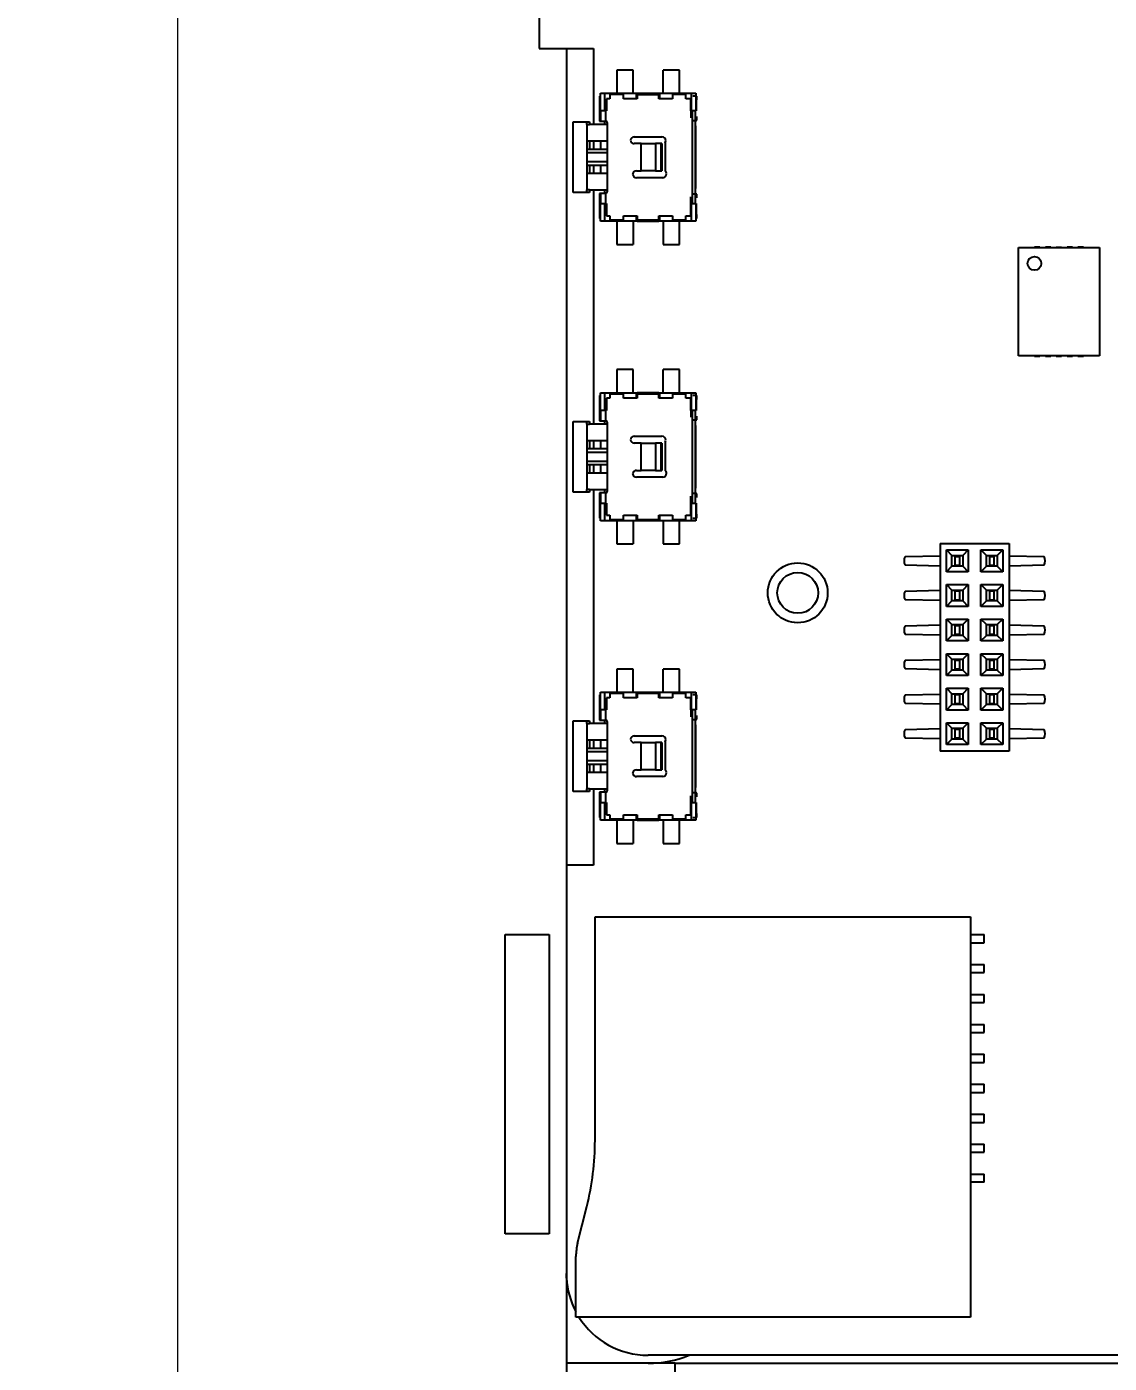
# Model space of a CAD drawing. Header units: millimetres. Extents: x -17 to 297, y -6 to 233.
# Drawn here: x -16.93 to 22.85, y 40.38 to 89.47 of the extents above; entities that cross this region are included whole.
import ezdxf

# ---------------------------------------------------------------- set-up
doc = ezdxf.new("R2010")
doc.units = ezdxf.units.MM
doc.header["$MEASUREMENT"] = 0
doc.layers.add('图层0000', color=7, linetype='Continuous', lineweight=25)
doc.dimstyles.new('线性样式 (GB)', dxfattribs={"dimtxt": 3.5, "dimasz": 3.5, "dimexe": 3.5, "dimexo": 0.5, "dimgap": 1.5, "dimtad": 1, "dimdsep": 46, "dimcen": -2.127267, "dimclrd": 7, "dimclre": 7, "dimclrt": 256, "dimadec": 0, "dimazin": 0, "dimtfac": 0.7, "dimtmove": 0, "dimatfit": 1, "dimfxl": 1, "dimfrac": 2, "dimtolj": 1, "dimtzin": 0, "dimlwd": 18, "dimlwe": 18, "dimarcsym": 0})

# ---------------------------------------------------------------- blocks, each defined once
blk = doc.blocks.new('*D4')
at = {"layer": 'Defpoints', "color": 0}
for p in [(13.104, 215.825), (-11.387, -5.825), (11.534, -5.825)]:
    blk.add_point(p, dxfattribs=at)
at = {"layer": '图层0000', "color": 7, "linetype": 'Continuous', "lineweight": 18}
for p, q in [((12.604, 215.825), (-14.887, 215.825)), ((-11.387, 212.325), (-11.387, -2.325)), ((11.034, -5.825), (-14.887, -5.825))]:
    blk.add_line(p, q, dxfattribs=at)
at = {"layer": '图层0000', "color": 7}
for points in [[(-10.804, 212.325), (-11.97, 212.325), (-11.387, 215.825)], [(-11.97, -2.325), (-10.804, -2.325), (-11.387, -5.825)]]:
    blk.add_solid(points, dxfattribs=at)
at = {"layer": '图层0000', "lineweight": -3, "insert": (-14.637, 105), "char_height": 3.5, "attachment_point": 5, "rotation": 90}
blk.add_mtext('\\A1;\\T1.05000001192093;\\W1;\\FSimSun;221.65', dxfattribs=at)

msp = doc.modelspace()

# ---------------------------------------------------------------- linework, layer by layer
at = {"layer": '图层0000', "color": 7, "linetype": 'Continuous', "lineweight": 25}
for p, q in [((1.902, 90.925), (1.902, 88.675)), ((1.902, 88.675), (3.902, 88.675)), ((2.902, 88.675), (2.902, 58.675)), ((3.902, 88.675), (3.902, 85.875)), ((5.352, 87.875), (4.752, 87.875)), ((4.752, 87.875), (4.752, 87.025)), ((5.352, 87.025), (5.352, 87.875)), ((6.452, 87.025), (6.452, 87.875)), ((7.052, 87.875), (6.452, 87.875)), ((7.052, 87.025), (7.052, 87.875)), ((4.129, 86.925), (4.119, 86.925)), ((4.152, 86.925), (4.119, 86.925)), ((4.129, 86.375), (4.129, 86.925)), ((4.129, 86.925), (4.129, 86.925)), ((4.151, 86.375), (4.151, 87.025)), ((4.152, 87.025), (4.302, 87.025)), ((4.152, 86.375), (4.152, 87.025)), ((4.302, 87.025), (5.477, 87.025)), ((4.302, 87.025), (4.302, 86.375)), ((5.002, 86.975), (4.493, 86.975)), ((4.493, 86.975), (4.493, 86.825)), ((5.002, 86.825), (5.002, 86.975)), ((5.477, 87.025), (6.327, 87.025)), ((5.477, 86.825), (5.477, 87.025)), ((5.502, 86.974), (5.502, 87.018)), ((6.302, 87.018), (5.502, 87.018)), ((6.302, 86.974), (5.502, 86.974)), ((5.502, 86.974), (5.502, 86.825)), ((6.302, 87.018), (6.302, 86.974)), ((6.302, 86.825), (6.302, 86.974)), ((6.327, 87.025), (7.502, 87.025)), ((6.327, 87.025), (6.327, 86.825)), ((7.293, 86.975), (6.802, 86.975)), ((6.802, 86.975), (6.802, 86.825)), ((7.293, 86.825), (7.293, 86.975)), ((7.502, 87.025), (7.652, 87.025)), ((7.502, 86.375), (7.502, 87.025)), ((7.686, 86.925), (7.543, 86.925)), ((7.652, 87.025), (7.654, 87.025)), ((7.652, 87.025), (7.652, 86.375)), ((7.652, 86.925), (7.674, 86.925)), ((7.654, 87.025), (7.654, 86.925)), ((7.686, 86.925), (7.674, 86.925)), ((7.674, 86.925), (7.674, 86.375)), ((4.112, 86.782), (4.112, 86.143)), ((4.493, 86.825), (4.38, 86.825)), ((4.38, 86.825), (4.38, 86.375)), ((5.502, 86.825), (5.002, 86.825)), ((6.802, 86.825), (6.302, 86.825)), ((7.476, 86.825), (7.293, 86.825)), ((7.476, 86.375), (7.476, 86.825)), ((3.152, 85.975), (3.652, 85.975)), ((3.152, 83.375), (3.152, 85.975)), ((3.652, 85.975), (3.752, 85.975)), ((3.652, 85.875), (3.652, 85.975)), ((3.752, 85.975), (3.752, 85.875)), ((4.129, 86), (4.119, 86)), ((4.119, 86), (4.151, 86)), ((4.129, 86.375), (4.151, 86.375)), ((4.151, 86), (4.129, 86)), ((4.152, 86.375), (4.151, 86.375)), ((4.151, 86.375), (4.151, 86)), ((4.151, 86), (4.333, 86)), ((4.187, 86.375), (4.152, 86.375)), ((4.333, 86.375), (4.187, 86.375)), ((4.302, 86), (4.302, 85.875)), ((4.38, 86.375), (4.333, 86.375)), ((4.333, 86.375), (4.333, 86)), ((4.333, 86), (4.352, 86)), ((4.402, 85.95), (4.402, 83.4)), ((7.52, 86.375), (7.476, 86.375)), ((7.478, 86.375), (7.478, 86.125)), ((7.65, 86.375), (7.52, 86.375)), ((7.52, 86.375), (7.52, 82.975)), ((7.543, 86.025), (7.686, 86.025)), ((7.674, 86.375), (7.65, 86.375)), ((7.65, 82.975), (7.65, 86.375)), ((7.663, 86.025), (7.686, 86.025)), ((3.652, 85.875), (3.652, 83.475)), ((3.652, 85.875), (3.752, 85.875)), ((4.402, 85.875), (3.752, 85.875)), ((5.395, 85.425), (6.41, 85.425)), ((7.652, 83.525), (7.652, 85.825)), ((3.652, 85.275), (4.402, 85.275)), ((3.652, 84.975), (4.402, 84.975)), ((3.752, 85.275), (3.752, 84.975)), ((3.902, 85.275), (3.902, 84.975)), ((4.152, 85.275), (4.152, 84.975)), ((5.652, 85.175), (5.395, 85.175)), ((5.652, 84.175), (5.652, 85.175)), ((5.652, 85.175), (6.18, 85.175)), ((6.376, 85.175), (6.18, 85.175)), ((6.18, 85.175), (6.18, 84.175)), ((6.404, 85.175), (6.376, 85.175)), ((6.376, 85.175), (6.376, 84.175)), ((6.404, 85.175), (6.404, 84.175)), ((6.527, 85.209), (6.527, 84.164)), ((4.402, 84.832), (3.652, 84.832)), ((3.652, 84.518), (4.402, 84.518)), ((4.402, 84.375), (3.652, 84.375)), ((4.402, 84.075), (3.652, 84.075)), ((3.752, 84.375), (3.752, 84.075)), ((3.902, 84.375), (3.902, 84.075)), ((4.152, 84.375), (4.152, 84.075)), ((5.475, 84.175), (5.652, 84.175)), ((6.18, 84.175), (5.652, 84.175)), ((6.18, 84.175), (6.376, 84.175)), ((6.376, 84.175), (6.404, 84.175)), ((3.652, 83.375), (3.652, 83.475)), ((3.752, 83.475), (3.652, 83.475)), ((3.752, 83.475), (4.402, 83.475)), ((3.752, 83.475), (3.752, 83.375)), ((3.902, 83.475), (3.902, 74.875)), ((4.302, 83.475), (4.302, 83.35)), ((6.44, 83.925), (5.475, 83.925)), ((3.652, 83.375), (3.152, 83.375)), ((3.752, 83.375), (3.652, 83.375)), ((4.112, 83.207), (4.112, 82.568)), ((4.151, 83.35), (4.119, 83.35)), ((4.119, 83.35), (4.129, 83.35)), ((4.129, 83.35), (4.151, 83.35)), ((4.151, 82.975), (4.129, 82.975)), ((4.129, 82.425), (4.129, 82.975)), ((4.333, 83.35), (4.151, 83.35)), ((4.151, 83.35), (4.151, 82.975)), ((4.151, 82.975), (4.152, 82.975)), ((4.152, 82.975), (4.187, 82.975)), ((4.152, 82.325), (4.152, 82.975)), ((4.187, 82.975), (4.333, 82.975)), ((4.302, 82.975), (4.302, 82.325)), ((4.352, 83.35), (4.333, 83.35)), ((4.333, 83.35), (4.333, 82.975)), ((4.333, 82.975), (4.38, 82.975)), ((4.38, 82.975), (4.38, 82.525)), ((7.476, 82.975), (7.476, 83.225)), ((7.476, 82.525), (7.476, 82.975)), ((7.476, 82.975), (7.52, 82.975)), ((7.502, 82.325), (7.502, 82.975)), ((7.52, 82.975), (7.65, 82.975)), ((7.686, 83.325), (7.543, 83.325)), ((7.65, 82.975), (7.674, 82.975)), ((7.652, 82.975), (7.652, 82.325)), ((7.686, 83.325), (7.663, 83.325)), ((7.674, 82.975), (7.674, 82.425)), ((4.38, 82.525), (4.493, 82.525)), ((4.493, 82.525), (4.493, 82.375)), ((5.002, 82.375), (5.002, 82.525)), ((5.002, 82.525), (5.502, 82.525)), ((5.477, 82.325), (5.477, 82.525)), ((5.502, 82.525), (5.502, 82.376)), ((6.302, 82.376), (6.302, 82.525)), ((6.302, 82.525), (6.802, 82.525)), ((6.327, 82.525), (6.327, 82.325)), ((6.802, 82.525), (6.802, 82.375)), ((7.293, 82.375), (7.293, 82.525)), ((7.293, 82.525), (7.476, 82.525)), ((4.129, 82.425), (4.119, 82.425)), ((4.119, 82.425), (4.152, 82.425)), ((4.129, 82.425), (4.129, 82.425)), ((4.302, 82.325), (4.152, 82.325)), ((5.477, 82.325), (4.302, 82.325)), ((4.493, 82.375), (5.002, 82.375)), ((4.752, 82.325), (4.752, 81.475)), ((5.352, 82.325), (5.352, 81.475)), ((6.327, 82.325), (5.477, 82.325)), ((5.502, 82.376), (6.302, 82.376)), ((5.502, 82.332), (5.502, 82.376)), ((5.502, 82.332), (6.302, 82.332)), ((6.302, 82.376), (6.302, 82.332)), ((7.502, 82.325), (6.327, 82.325)), ((6.452, 82.325), (6.452, 81.475)), ((6.802, 82.375), (7.293, 82.375)), ((7.052, 81.475), (7.052, 82.325)), ((7.652, 82.325), (7.502, 82.325)), ((7.652, 82.425), (7.686, 82.425)), ((7.674, 82.425), (7.652, 82.425)), ((7.674, 82.425), (7.686, 82.425)), ((4.752, 81.475), (5.352, 81.475)), ((6.452, 81.475), (7.052, 81.475)), ((19.512, 81.365), (22.492, 81.365)), ((19.512, 77.385), (19.512, 81.365)), ((20.102, 81.365), (20.102, 81.375)), ((20.302, 81.375), (20.102, 81.375)), ((20.302, 81.375), (20.302, 81.365)), ((20.502, 81.365), (20.502, 81.375)), ((20.702, 81.375), (20.502, 81.375)), ((20.702, 81.375), (20.702, 81.365)), ((20.902, 81.365), (20.902, 81.375)), ((20.902, 81.375), (21.102, 81.375)), ((21.102, 81.375), (21.102, 81.365)), ((21.302, 81.365), (21.302, 81.375)), ((21.502, 81.375), (21.302, 81.375)), ((21.502, 81.375), (21.502, 81.365)), ((21.702, 81.365), (21.702, 81.375)), ((21.902, 81.375), (21.702, 81.375)), ((21.902, 81.375), (21.902, 81.365)), ((22.492, 81.365), (22.492, 77.385)), ((19.502, 80.675), (19.512, 80.675)), ((19.502, 80.675), (19.502, 80.475)), ((22.492, 80.675), (22.502, 80.675)), ((22.502, 80.475), (22.502, 80.675)), ((19.512, 80.475), (19.502, 80.475)), ((19.502, 80.275), (19.512, 80.275)), ((19.502, 80.275), (19.502, 80.075)), ((19.512, 80.075), (19.502, 80.075)), ((22.502, 80.475), (22.492, 80.475)), ((22.492, 80.275), (22.502, 80.275)), ((22.502, 80.075), (22.492, 80.075)), ((22.502, 80.075), (22.502, 80.275)), ((19.502, 79.875), (19.512, 79.875)), ((19.502, 79.875), (19.502, 79.675)), ((19.512, 79.675), (19.502, 79.675)), ((22.492, 79.875), (22.502, 79.875)), ((22.502, 79.675), (22.492, 79.675)), ((22.502, 79.675), (22.502, 79.875)), ((19.502, 79.475), (19.512, 79.475)), ((19.502, 79.475), (19.502, 79.275)), ((19.512, 79.275), (19.502, 79.275)), ((19.502, 79.075), (19.512, 79.075)), ((19.502, 79.075), (19.502, 78.875)), ((22.492, 79.475), (22.502, 79.475)), ((22.502, 79.275), (22.492, 79.275)), ((22.492, 79.075), (22.502, 79.075)), ((22.502, 79.275), (22.502, 79.475)), ((22.502, 78.875), (22.502, 79.075)), ((19.512, 78.875), (19.502, 78.875)), ((19.502, 78.675), (19.512, 78.675)), ((19.502, 78.675), (19.502, 78.475)), ((22.502, 78.875), (22.492, 78.875)), ((22.492, 78.675), (22.502, 78.675)), ((22.502, 78.475), (22.502, 78.675)), ((19.512, 78.475), (19.502, 78.475)), ((19.502, 78.275), (19.512, 78.275)), ((19.502, 78.275), (19.502, 78.075)), ((19.512, 78.075), (19.502, 78.075)), ((22.502, 78.475), (22.492, 78.475)), ((22.492, 78.275), (22.502, 78.275)), ((22.502, 78.075), (22.492, 78.075)), ((22.502, 78.075), (22.502, 78.275)), ((22.492, 77.385), (19.512, 77.385)), ((20.102, 77.375), (20.102, 77.385)), ((20.102, 77.375), (20.302, 77.375)), ((20.302, 77.385), (20.302, 77.375)), ((20.502, 77.375), (20.502, 77.385)), ((20.502, 77.375), (20.702, 77.375)), ((20.702, 77.385), (20.702, 77.375)), ((20.902, 77.375), (20.902, 77.385)), ((20.902, 77.375), (21.102, 77.375)), ((21.102, 77.385), (21.102, 77.375)), ((21.302, 77.375), (21.302, 77.385)), ((21.302, 77.375), (21.502, 77.375)), ((21.502, 77.385), (21.502, 77.375)), ((21.702, 77.375), (21.702, 77.385)), ((21.702, 77.375), (21.902, 77.375)), ((21.902, 77.385), (21.902, 77.375)), ((5.352, 76.875), (4.752, 76.875)), ((4.752, 76.875), (4.752, 76.025)), ((5.352, 76.025), (5.352, 76.875)), ((6.452, 76.025), (6.452, 76.875)), ((7.052, 76.875), (6.452, 76.875)), ((7.052, 76.025), (7.052, 76.875)), ((4.112, 75.782), (4.112, 75.143)), ((4.129, 75.925), (4.119, 75.925)), ((4.152, 75.925), (4.119, 75.925)), ((4.129, 75.375), (4.129, 75.925)), ((4.129, 75.925), (4.129, 75.925)), ((4.151, 75.375), (4.151, 76.025)), ((4.152, 76.025), (4.302, 76.025)), ((4.152, 75.375), (4.152, 76.025)), ((4.302, 76.025), (5.477, 76.025)), ((4.302, 76.025), (4.302, 75.375)), ((4.493, 75.825), (4.38, 75.825)), ((4.38, 75.825), (4.38, 75.375)), ((5.002, 75.975), (4.493, 75.975)), ((4.493, 75.975), (4.493, 75.825)), ((5.002, 75.825), (5.002, 75.975)), ((5.502, 75.825), (5.002, 75.825)), ((5.477, 76.025), (6.327, 76.025)), ((5.477, 75.825), (5.477, 76.025)), ((5.502, 75.974), (5.502, 76.018)), ((6.302, 76.018), (5.502, 76.018)), ((6.302, 75.974), (5.502, 75.974)), ((5.502, 75.974), (5.502, 75.825)), ((6.302, 76.018), (6.302, 75.974)), ((6.302, 75.825), (6.302, 75.974)), ((6.802, 75.825), (6.302, 75.825)), ((6.327, 76.025), (7.502, 76.025)), ((6.327, 76.025), (6.327, 75.825)), ((7.293, 75.975), (6.802, 75.975)), ((6.802, 75.975), (6.802, 75.825)), ((7.293, 75.825), (7.293, 75.975)), ((7.476, 75.825), (7.293, 75.825)), ((7.476, 75.375), (7.476, 75.825)), ((7.502, 76.025), (7.652, 76.025)), ((7.502, 75.375), (7.502, 76.025)), ((7.686, 75.925), (7.543, 75.925)), ((7.652, 76.025), (7.654, 76.025)), ((7.652, 76.025), (7.652, 75.375)), ((7.652, 75.925), (7.674, 75.925)), ((7.654, 76.025), (7.654, 75.925)), ((7.686, 75.925), (7.674, 75.925)), ((7.674, 75.925), (7.674, 75.375)), ((4.129, 75.375), (4.151, 75.375)), ((4.152, 75.375), (4.151, 75.375)), ((4.151, 75.375), (4.151, 75)), ((4.187, 75.375), (4.152, 75.375)), ((4.333, 75.375), (4.187, 75.375)), ((4.38, 75.375), (4.333, 75.375)), ((4.333, 75.375), (4.333, 75)), ((7.52, 75.375), (7.476, 75.375)), ((7.478, 75.375), (7.478, 75.125)), ((7.65, 75.375), (7.52, 75.375)), ((7.52, 75.375), (7.52, 71.975)), ((7.674, 75.375), (7.65, 75.375)), ((7.65, 71.975), (7.65, 75.375)), ((3.152, 74.975), (3.652, 74.975)), ((3.152, 72.375), (3.152, 74.975)), ((3.652, 74.975), (3.752, 74.975)), ((3.652, 74.875), (3.652, 74.975)), ((3.652, 74.875), (3.652, 72.475)), ((3.652, 74.875), (3.752, 74.875)), ((3.752, 74.975), (3.752, 74.875)), ((4.402, 74.875), (3.752, 74.875)), ((4.129, 75), (4.119, 75)), ((4.119, 75), (4.151, 75)), ((4.151, 75), (4.129, 75)), ((4.151, 75), (4.333, 75)), ((4.302, 75), (4.302, 74.875)), ((4.333, 75), (4.352, 75)), ((4.402, 74.95), (4.402, 72.4)), ((7.543, 75.025), (7.686, 75.025)), ((7.652, 72.525), (7.652, 74.825)), ((7.663, 75.025), (7.686, 75.025)), ((3.652, 74.275), (4.402, 74.275)), ((3.752, 74.275), (3.752, 73.975)), ((3.902, 74.275), (3.902, 73.975)), ((4.152, 74.275), (4.152, 73.975)), ((5.395, 74.425), (6.41, 74.425)), ((5.652, 74.175), (5.395, 74.175)), ((5.652, 73.175), (5.652, 74.175)), ((5.652, 74.175), (6.18, 74.175)), ((6.376, 74.175), (6.18, 74.175)), ((6.18, 74.175), (6.18, 73.175)), ((6.404, 74.175), (6.376, 74.175)), ((6.376, 74.175), (6.376, 73.175)), ((6.404, 74.175), (6.404, 73.175)), ((6.527, 74.209), (6.527, 73.164)), ((3.652, 73.975), (4.402, 73.975)), ((4.402, 73.832), (3.652, 73.832)), ((3.652, 73.518), (4.402, 73.518)), ((4.402, 73.375), (3.652, 73.375)), ((3.752, 73.375), (3.752, 73.075)), ((3.902, 73.375), (3.902, 73.075)), ((4.152, 73.375), (4.152, 73.075)), ((5.475, 73.175), (5.652, 73.175)), ((6.18, 73.175), (5.652, 73.175)), ((6.18, 73.175), (6.376, 73.175)), ((6.376, 73.175), (6.404, 73.175)), ((4.402, 73.075), (3.652, 73.075)), ((6.44, 72.925), (5.475, 72.925)), ((3.652, 72.375), (3.152, 72.375)), ((3.652, 72.375), (3.652, 72.475)), ((3.752, 72.475), (3.652, 72.475)), ((3.752, 72.375), (3.652, 72.375)), ((3.752, 72.475), (4.402, 72.475)), ((3.752, 72.475), (3.752, 72.375)), ((3.902, 72.475), (3.902, 63.875)), ((4.112, 72.207), (4.112, 71.568)), ((4.151, 72.35), (4.119, 72.35)), ((4.119, 72.35), (4.129, 72.35)), ((4.129, 72.35), (4.151, 72.35)), ((4.333, 72.35), (4.151, 72.35)), ((4.151, 72.35), (4.151, 71.975)), ((4.302, 72.475), (4.302, 72.35)), ((4.352, 72.35), (4.333, 72.35)), ((4.333, 72.35), (4.333, 71.975)), ((7.476, 71.975), (7.476, 72.225)), ((7.686, 72.325), (7.543, 72.325)), ((7.686, 72.325), (7.663, 72.325)), ((4.151, 71.975), (4.129, 71.975)), ((4.129, 71.425), (4.129, 71.975)), ((4.151, 71.975), (4.152, 71.975)), ((4.152, 71.975), (4.187, 71.975)), ((4.152, 71.325), (4.152, 71.975)), ((4.187, 71.975), (4.333, 71.975)), ((4.302, 71.975), (4.302, 71.325)), ((4.333, 71.975), (4.38, 71.975)), ((4.38, 71.975), (4.38, 71.525)), ((7.476, 71.525), (7.476, 71.975)), ((7.476, 71.975), (7.52, 71.975)), ((7.502, 71.325), (7.502, 71.975)), ((7.52, 71.975), (7.65, 71.975)), ((7.65, 71.975), (7.674, 71.975)), ((7.652, 71.975), (7.652, 71.325)), ((7.674, 71.975), (7.674, 71.425)), ((4.129, 71.425), (4.119, 71.425)), ((4.119, 71.425), (4.152, 71.425)), ((4.129, 71.425), (4.129, 71.425)), ((4.302, 71.325), (4.152, 71.325)), ((5.477, 71.325), (4.302, 71.325)), ((4.38, 71.525), (4.493, 71.525)), ((4.493, 71.525), (4.493, 71.375)), ((4.493, 71.375), (5.002, 71.375)), ((4.752, 71.325), (4.752, 70.475)), ((5.002, 71.375), (5.002, 71.525)), ((5.002, 71.525), (5.502, 71.525)), ((5.352, 71.325), (5.352, 70.475)), ((5.477, 71.325), (5.477, 71.525)), ((6.327, 71.325), (5.477, 71.325)), ((5.502, 71.525), (5.502, 71.376)), ((5.502, 71.376), (6.302, 71.376)), ((5.502, 71.332), (5.502, 71.376)), ((5.502, 71.332), (6.302, 71.332)), ((6.302, 71.376), (6.302, 71.525)), ((6.302, 71.525), (6.802, 71.525)), ((6.302, 71.376), (6.302, 71.332)), ((6.327, 71.525), (6.327, 71.325)), ((7.502, 71.325), (6.327, 71.325)), ((6.452, 71.325), (6.452, 70.475)), ((6.802, 71.525), (6.802, 71.375)), ((6.802, 71.375), (7.293, 71.375)), ((7.052, 70.475), (7.052, 71.325)), ((7.293, 71.375), (7.293, 71.525)), ((7.293, 71.525), (7.476, 71.525)), ((7.652, 71.325), (7.502, 71.325)), ((7.543, 71.425), (7.686, 71.425)), ((7.674, 71.425), (7.652, 71.425)), ((7.674, 71.425), (7.686, 71.425)), ((4.752, 70.475), (5.352, 70.475)), ((6.452, 70.475), (7.052, 70.475)), ((16.632, 70.485), (19.172, 70.485)), ((16.632, 70.485), (16.632, 62.865)), ((16.867, 69.45), (16.867, 70.25)), ((16.867, 70.25), (17.667, 70.25)), ((16.867, 70.25), (17.067, 70.05)), ((17.667, 70.25), (17.467, 70.05)), ((17.667, 70.25), (17.667, 69.45)), ((18.137, 69.45), (18.137, 70.25)), ((18.137, 70.25), (18.937, 70.25)), ((18.337, 70.05), (18.137, 70.25)), ((18.937, 70.25), (18.737, 70.05)), ((18.937, 70.25), (18.937, 69.45)), ((19.172, 70.485), (19.172, 62.865)), ((15.35, 70.01), (16.632, 70.039)), ((17.067, 70.05), (17.467, 70.05)), ((17.067, 69.65), (17.067, 70.05)), ((17.192, 70.017), (17.192, 70.05)), ((17.192, 69.683), (17.192, 70.017)), ((17.192, 70.017), (17.342, 70.017)), ((17.342, 70.017), (17.342, 70.05)), ((17.342, 70.017), (17.342, 69.683)), ((17.467, 70.05), (17.467, 69.65)), ((18.337, 69.65), (18.337, 70.05)), ((18.337, 70.05), (18.737, 70.05)), ((18.462, 70.017), (18.462, 70.05)), ((18.462, 69.683), (18.462, 70.017)), ((18.462, 70.017), (18.612, 70.017)), ((18.612, 70.05), (18.612, 70.017)), ((18.612, 70.017), (18.612, 69.683)), ((18.737, 70.05), (18.737, 69.65)), ((19.172, 70.039), (20.455, 70.01)), ((16.632, 69.661), (15.35, 69.69)), ((16.867, 69.45), (17.067, 69.65)), ((17.667, 69.45), (16.867, 69.45)), ((17.467, 69.65), (17.067, 69.65)), ((17.192, 69.65), (17.192, 69.683)), ((17.342, 69.683), (17.192, 69.683)), ((17.342, 69.683), (17.342, 69.65)), ((17.467, 69.65), (17.667, 69.45)), ((18.137, 69.45), (18.337, 69.65)), ((18.937, 69.45), (18.137, 69.45)), ((18.737, 69.65), (18.337, 69.65)), ((18.612, 69.683), (18.462, 69.683)), ((18.462, 69.683), (18.462, 69.65)), ((18.612, 69.683), (18.612, 69.65)), ((18.937, 69.45), (18.737, 69.65)), ((20.455, 69.69), (19.172, 69.661)), ((15.35, 68.74), (16.632, 68.769)), ((16.867, 68.18), (16.867, 68.98)), ((16.867, 68.98), (17.667, 68.98)), ((16.867, 68.98), (17.067, 68.78)), ((17.067, 68.78), (17.467, 68.78)), ((17.067, 68.38), (17.067, 68.78)), ((17.192, 68.747), (17.192, 68.78)), ((17.192, 68.413), (17.192, 68.747)), ((17.192, 68.747), (17.342, 68.747)), ((17.342, 68.747), (17.342, 68.78)), ((17.342, 68.747), (17.342, 68.413)), ((17.667, 68.98), (17.467, 68.78)), ((17.467, 68.78), (17.467, 68.38)), ((17.667, 68.98), (17.667, 68.18)), ((18.137, 68.18), (18.137, 68.98)), ((18.137, 68.98), (18.937, 68.98)), ((18.337, 68.78), (18.137, 68.98)), ((18.337, 68.38), (18.337, 68.78)), ((18.337, 68.78), (18.737, 68.78)), ((18.462, 68.747), (18.462, 68.78)), ((18.462, 68.413), (18.462, 68.747)), ((18.462, 68.747), (18.612, 68.747)), ((18.612, 68.78), (18.612, 68.747)), ((18.612, 68.747), (18.612, 68.413)), ((18.937, 68.98), (18.737, 68.78)), ((18.737, 68.78), (18.737, 68.38)), ((18.937, 68.98), (18.937, 68.18)), ((19.172, 68.769), (20.455, 68.74)), ((16.632, 68.391), (15.35, 68.42)), ((16.867, 68.18), (17.067, 68.38)), ((17.467, 68.38), (17.067, 68.38)), ((17.192, 68.38), (17.192, 68.413)), ((17.342, 68.413), (17.192, 68.413)), ((17.342, 68.413), (17.342, 68.38)), ((17.467, 68.38), (17.667, 68.18)), ((18.137, 68.18), (18.337, 68.38)), ((18.737, 68.38), (18.337, 68.38)), ((18.612, 68.413), (18.462, 68.413)), ((18.462, 68.413), (18.462, 68.38)), ((18.612, 68.413), (18.612, 68.38)), ((18.937, 68.18), (18.737, 68.38)), ((20.455, 68.42), (19.172, 68.391)), ((17.667, 68.18), (16.867, 68.18)), ((18.937, 68.18), (18.137, 68.18)), ((15.35, 67.47), (16.632, 67.499)), ((16.867, 66.91), (16.867, 67.71)), ((16.867, 67.71), (17.667, 67.71)), ((16.867, 67.71), (17.067, 67.51)), ((17.067, 67.51), (17.467, 67.51)), ((17.067, 67.11), (17.067, 67.51)), ((17.192, 67.477), (17.192, 67.51)), ((17.192, 67.143), (17.192, 67.477)), ((17.192, 67.477), (17.342, 67.477)), ((17.342, 67.477), (17.342, 67.51)), ((17.342, 67.477), (17.342, 67.143)), ((17.667, 67.71), (17.467, 67.51)), ((17.467, 67.51), (17.467, 67.11)), ((17.667, 67.71), (17.667, 66.91)), ((18.137, 66.91), (18.137, 67.71)), ((18.137, 67.71), (18.937, 67.71)), ((18.337, 67.51), (18.137, 67.71)), ((18.337, 67.11), (18.337, 67.51)), ((18.337, 67.51), (18.737, 67.51)), ((18.462, 67.477), (18.462, 67.51)), ((18.462, 67.143), (18.462, 67.477)), ((18.462, 67.477), (18.612, 67.477)), ((18.612, 67.51), (18.612, 67.477)), ((18.612, 67.477), (18.612, 67.143)), ((18.937, 67.71), (18.737, 67.51)), ((18.737, 67.51), (18.737, 67.11)), ((18.937, 67.71), (18.937, 66.91)), ((19.172, 67.499), (20.455, 67.47)), ((16.632, 67.121), (15.35, 67.15)), ((16.867, 66.91), (17.067, 67.11)), ((17.667, 66.91), (16.867, 66.91)), ((17.467, 67.11), (17.067, 67.11)), ((17.192, 67.11), (17.192, 67.143)), ((17.342, 67.143), (17.192, 67.143)), ((17.342, 67.143), (17.342, 67.11)), ((17.467, 67.11), (17.667, 66.91)), ((18.137, 66.91), (18.337, 67.11)), ((18.937, 66.91), (18.137, 66.91)), ((18.737, 67.11), (18.337, 67.11)), ((18.612, 67.143), (18.462, 67.143)), ((18.462, 67.143), (18.462, 67.11)), ((18.612, 67.143), (18.612, 67.11)), ((18.937, 66.91), (18.737, 67.11)), ((20.455, 67.15), (19.172, 67.121)), ((16.867, 65.64), (16.867, 66.44)), ((16.867, 66.44), (17.667, 66.44)), ((16.867, 66.44), (17.067, 66.24)), ((17.667, 66.44), (17.467, 66.24)), ((17.667, 66.44), (17.667, 65.64)), ((18.137, 65.64), (18.137, 66.44)), ((18.137, 66.44), (18.937, 66.44)), ((18.337, 66.24), (18.137, 66.44)), ((18.937, 66.44), (18.737, 66.24)), ((18.937, 66.44), (18.937, 65.64)), ((5.352, 65.875), (4.752, 65.875)), ((4.752, 65.875), (4.752, 65.025)), ((5.352, 65.025), (5.352, 65.875)), ((6.452, 65.025), (6.452, 65.875)), ((7.052, 65.875), (6.452, 65.875)), ((7.052, 65.025), (7.052, 65.875)), ((15.35, 66.2), (16.632, 66.229)), ((16.632, 65.851), (15.35, 65.88)), ((16.867, 65.64), (17.067, 65.84)), ((17.067, 66.24), (17.467, 66.24)), ((17.067, 65.84), (17.067, 66.24)), ((17.467, 65.84), (17.067, 65.84)), ((17.192, 66.207), (17.192, 66.24)), ((17.192, 65.873), (17.192, 66.207)), ((17.192, 66.207), (17.342, 66.207)), ((17.192, 65.84), (17.192, 65.873)), ((17.342, 65.873), (17.192, 65.873)), ((17.342, 66.207), (17.342, 66.24)), ((17.342, 66.207), (17.342, 65.873)), ((17.342, 65.873), (17.342, 65.84)), ((17.467, 66.24), (17.467, 65.84)), ((17.467, 65.84), (17.667, 65.64)), ((18.137, 65.64), (18.337, 65.84)), ((18.337, 65.84), (18.337, 66.24)), ((18.337, 66.24), (18.737, 66.24)), ((18.737, 65.84), (18.337, 65.84)), ((18.462, 66.207), (18.462, 66.24)), ((18.462, 65.873), (18.462, 66.207)), ((18.462, 66.207), (18.612, 66.207)), ((18.612, 65.873), (18.462, 65.873)), ((18.462, 65.873), (18.462, 65.84)), ((18.612, 66.24), (18.612, 66.207)), ((18.612, 66.207), (18.612, 65.873)), ((18.612, 65.873), (18.612, 65.84)), ((18.737, 66.24), (18.737, 65.84)), ((18.937, 65.64), (18.737, 65.84)), ((19.172, 66.229), (20.455, 66.2)), ((20.455, 65.88), (19.172, 65.851)), ((17.667, 65.64), (16.867, 65.64)), ((18.937, 65.64), (18.137, 65.64)), ((4.129, 64.925), (4.119, 64.925)), ((4.152, 64.925), (4.119, 64.925)), ((4.129, 64.375), (4.129, 64.925)), ((4.129, 64.925), (4.129, 64.925)), ((4.151, 64.375), (4.151, 65.025)), ((4.152, 65.025), (4.302, 65.025)), ((4.152, 64.375), (4.152, 65.025)), ((4.302, 65.025), (5.477, 65.025)), ((4.302, 65.025), (4.302, 64.375)), ((4.493, 64.825), (4.38, 64.825)), ((4.38, 64.825), (4.38, 64.375)), ((5.002, 64.975), (4.493, 64.975)), ((4.493, 64.975), (4.493, 64.825)), ((5.002, 64.825), (5.002, 64.975)), ((5.502, 64.825), (5.002, 64.825)), ((5.477, 65.025), (6.327, 65.025)), ((5.477, 64.825), (5.477, 65.025)), ((5.502, 64.974), (5.502, 65.018)), ((6.302, 65.018), (5.502, 65.018)), ((6.302, 64.974), (5.502, 64.974)), ((5.502, 64.974), (5.502, 64.825)), ((6.302, 65.018), (6.302, 64.974)), ((6.302, 64.825), (6.302, 64.974)), ((6.802, 64.825), (6.302, 64.825)), ((6.327, 65.025), (7.502, 65.025)), ((6.327, 65.025), (6.327, 64.825)), ((7.293, 64.975), (6.802, 64.975)), ((6.802, 64.975), (6.802, 64.825)), ((7.293, 64.825), (7.293, 64.975)), ((7.476, 64.825), (7.293, 64.825)), ((7.476, 64.375), (7.476, 64.825)), ((7.502, 65.025), (7.652, 65.025)), ((7.502, 64.375), (7.502, 65.025)), ((7.686, 64.925), (7.543, 64.925)), ((7.652, 65.025), (7.654, 65.025)), ((7.652, 65.025), (7.652, 64.375)), ((7.652, 64.925), (7.674, 64.925)), ((7.654, 65.025), (7.654, 64.925)), ((7.686, 64.925), (7.674, 64.925)), ((7.674, 64.925), (7.674, 64.375)), ((15.35, 64.93), (16.632, 64.959)), ((16.867, 64.37), (16.867, 65.17)), ((16.867, 65.17), (17.667, 65.17)), ((16.867, 65.17), (17.067, 64.97)), ((17.067, 64.97), (17.467, 64.97)), ((17.067, 64.57), (17.067, 64.97)), ((17.192, 64.937), (17.192, 64.97)), ((17.192, 64.603), (17.192, 64.937)), ((17.192, 64.937), (17.342, 64.937)), ((17.342, 64.937), (17.342, 64.97)), ((17.342, 64.937), (17.342, 64.603)), ((17.667, 65.17), (17.467, 64.97)), ((17.467, 64.97), (17.467, 64.57)), ((17.667, 65.17), (17.667, 64.37)), ((18.137, 64.37), (18.137, 65.17)), ((18.137, 65.17), (18.937, 65.17)), ((18.337, 64.97), (18.137, 65.17)), ((18.337, 64.57), (18.337, 64.97)), ((18.337, 64.97), (18.737, 64.97)), ((18.462, 64.937), (18.462, 64.97)), ((18.462, 64.603), (18.462, 64.937)), ((18.462, 64.937), (18.612, 64.937)), ((18.612, 64.97), (18.612, 64.937)), ((18.612, 64.937), (18.612, 64.603)), ((18.937, 65.17), (18.737, 64.97)), ((18.737, 64.97), (18.737, 64.57)), ((18.937, 65.17), (18.937, 64.37)), ((19.172, 64.959), (20.455, 64.93)), ((4.112, 64.782), (4.112, 64.143)), ((4.129, 64.375), (4.151, 64.375)), ((4.152, 64.375), (4.151, 64.375)), ((4.151, 64.375), (4.151, 64)), ((4.187, 64.375), (4.152, 64.375)), ((4.333, 64.375), (4.187, 64.375)), ((4.38, 64.375), (4.333, 64.375)), ((4.333, 64.375), (4.333, 64)), ((7.52, 64.375), (7.476, 64.375)), ((7.478, 64.375), (7.478, 64.125)), ((7.65, 64.375), (7.52, 64.375)), ((7.52, 64.375), (7.52, 60.975)), ((7.674, 64.375), (7.65, 64.375)), ((7.65, 60.975), (7.65, 64.375)), ((16.632, 64.581), (15.35, 64.61)), ((16.867, 64.37), (17.067, 64.57)), ((17.667, 64.37), (16.867, 64.37)), ((17.467, 64.57), (17.067, 64.57)), ((17.192, 64.57), (17.192, 64.603)), ((17.342, 64.603), (17.192, 64.603)), ((17.342, 64.603), (17.342, 64.57)), ((17.467, 64.57), (17.667, 64.37)), ((18.137, 64.37), (18.337, 64.57)), ((18.937, 64.37), (18.137, 64.37)), ((18.737, 64.57), (18.337, 64.57)), ((18.612, 64.603), (18.462, 64.603)), ((18.462, 64.603), (18.462, 64.57)), ((18.612, 64.603), (18.612, 64.57)), ((18.937, 64.37), (18.737, 64.57)), ((20.455, 64.61), (19.172, 64.581)), ((3.152, 63.975), (3.652, 63.975)), ((3.152, 61.375), (3.152, 63.975)), ((3.652, 63.975), (3.752, 63.975)), ((3.652, 63.875), (3.652, 63.975)), ((3.652, 63.875), (3.652, 61.475)), ((3.652, 63.875), (3.752, 63.875)), ((3.752, 63.975), (3.752, 63.875)), ((4.402, 63.875), (3.752, 63.875)), ((4.129, 64), (4.119, 64)), ((4.119, 64), (4.151, 64)), ((4.151, 64), (4.129, 64)), ((4.151, 64), (4.333, 64)), ((4.302, 64), (4.302, 63.875)), ((4.333, 64), (4.352, 64)), ((4.402, 63.95), (4.402, 61.4)), ((7.543, 64.025), (7.686, 64.025)), ((7.652, 61.525), (7.652, 63.825)), ((7.663, 64.025), (7.686, 64.025)), ((16.867, 63.1), (16.867, 63.9)), ((16.867, 63.9), (17.667, 63.9)), ((16.867, 63.9), (17.067, 63.7)), ((17.667, 63.9), (17.467, 63.7)), ((17.667, 63.9), (17.667, 63.1)), ((18.137, 63.1), (18.137, 63.9)), ((18.137, 63.9), (18.937, 63.9)), ((18.337, 63.7), (18.137, 63.9)), ((18.937, 63.9), (18.737, 63.7)), ((18.937, 63.9), (18.937, 63.1)), ((5.395, 63.425), (6.41, 63.425)), ((15.35, 63.66), (16.632, 63.689)), ((16.632, 63.311), (15.35, 63.34)), ((17.067, 63.7), (17.467, 63.7)), ((17.067, 63.3), (17.067, 63.7)), ((17.192, 63.667), (17.192, 63.7)), ((17.192, 63.333), (17.192, 63.667)), ((17.192, 63.667), (17.342, 63.667)), ((17.192, 63.3), (17.192, 63.333)), ((17.342, 63.333), (17.192, 63.333)), ((17.342, 63.667), (17.342, 63.7)), ((17.342, 63.667), (17.342, 63.333)), ((17.342, 63.333), (17.342, 63.3)), ((17.467, 63.7), (17.467, 63.3)), ((18.337, 63.3), (18.337, 63.7)), ((18.337, 63.7), (18.737, 63.7)), ((18.462, 63.667), (18.462, 63.7)), ((18.462, 63.333), (18.462, 63.667)), ((18.462, 63.667), (18.612, 63.667)), ((18.612, 63.333), (18.462, 63.333)), ((18.462, 63.333), (18.462, 63.3)), ((18.612, 63.7), (18.612, 63.667)), ((18.612, 63.667), (18.612, 63.333)), ((18.612, 63.333), (18.612, 63.3)), ((18.737, 63.7), (18.737, 63.3)), ((19.172, 63.689), (20.455, 63.66)), ((20.455, 63.34), (19.172, 63.311)), ((3.652, 63.275), (4.402, 63.275)), ((3.652, 62.975), (4.402, 62.975)), ((3.752, 63.275), (3.752, 62.975)), ((3.902, 63.275), (3.902, 62.975)), ((4.152, 63.275), (4.152, 62.975)), ((5.652, 63.175), (5.395, 63.175)), ((5.652, 62.175), (5.652, 63.175)), ((5.652, 63.175), (6.18, 63.175)), ((6.376, 63.175), (6.18, 63.175)), ((6.18, 63.175), (6.18, 62.175)), ((6.404, 63.175), (6.376, 63.175)), ((6.376, 63.175), (6.376, 62.175)), ((6.404, 63.175), (6.404, 62.175)), ((6.527, 63.209), (6.527, 62.164)), ((19.172, 62.865), (16.632, 62.865)), ((16.867, 63.1), (17.067, 63.3)), ((17.667, 63.1), (16.867, 63.1)), ((17.467, 63.3), (17.067, 63.3)), ((17.467, 63.3), (17.667, 63.1)), ((18.137, 63.1), (18.337, 63.3)), ((18.937, 63.1), (18.137, 63.1)), ((18.737, 63.3), (18.337, 63.3)), ((18.937, 63.1), (18.737, 63.3)), ((4.402, 62.832), (3.652, 62.832)), ((3.652, 62.518), (4.402, 62.518)), ((4.402, 62.375), (3.652, 62.375)), ((3.752, 62.375), (3.752, 62.075)), ((3.902, 62.375), (3.902, 62.075)), ((4.152, 62.375), (4.152, 62.075)), ((4.402, 62.075), (3.652, 62.075)), ((5.475, 62.175), (5.652, 62.175)), ((6.44, 61.925), (5.475, 61.925)), ((6.18, 62.175), (5.652, 62.175)), ((6.18, 62.175), (6.376, 62.175)), ((6.376, 62.175), (6.404, 62.175)), ((3.652, 61.375), (3.152, 61.375)), ((3.652, 61.375), (3.652, 61.475)), ((3.752, 61.475), (3.652, 61.475)), ((3.752, 61.375), (3.652, 61.375)), ((3.752, 61.475), (4.402, 61.475)), ((3.752, 61.475), (3.752, 61.375)), ((3.902, 61.475), (3.902, 58.675)), ((4.302, 61.475), (4.302, 61.35)), ((4.112, 61.207), (4.112, 60.568)), ((4.151, 61.35), (4.119, 61.35)), ((4.119, 61.35), (4.129, 61.35)), ((4.129, 61.35), (4.151, 61.35)), ((4.151, 60.975), (4.129, 60.975)), ((4.129, 60.425), (4.129, 60.975)), ((4.333, 61.35), (4.151, 61.35)), ((4.151, 61.35), (4.151, 60.975)), ((4.151, 60.975), (4.152, 60.975)), ((4.152, 60.975), (4.187, 60.975)), ((4.152, 60.325), (4.152, 60.975)), ((4.187, 60.975), (4.333, 60.975)), ((4.302, 60.975), (4.302, 60.325)), ((4.352, 61.35), (4.333, 61.35)), ((4.333, 61.35), (4.333, 60.975)), ((4.333, 60.975), (4.38, 60.975)), ((4.38, 60.975), (4.38, 60.525)), ((7.476, 60.975), (7.476, 61.225)), ((7.476, 60.525), (7.476, 60.975)), ((7.476, 60.975), (7.52, 60.975)), ((7.502, 60.325), (7.502, 60.975)), ((7.52, 60.975), (7.65, 60.975)), ((7.686, 61.325), (7.543, 61.325)), ((7.65, 60.975), (7.674, 60.975)), ((7.652, 60.975), (7.652, 60.325)), ((7.686, 61.325), (7.663, 61.325)), ((7.674, 60.975), (7.674, 60.425)), ((4.129, 60.425), (4.119, 60.425)), ((4.119, 60.425), (4.152, 60.425)), ((4.129, 60.425), (4.129, 60.425)), ((4.38, 60.525), (4.493, 60.525)), ((4.493, 60.525), (4.493, 60.375)), ((5.002, 60.375), (5.002, 60.525)), ((5.002, 60.525), (5.502, 60.525)), ((5.477, 60.325), (5.477, 60.525)), ((5.502, 60.525), (5.502, 60.376)), ((6.302, 60.376), (6.302, 60.525)), ((6.302, 60.525), (6.802, 60.525)), ((6.327, 60.525), (6.327, 60.325)), ((6.802, 60.525), (6.802, 60.375)), ((7.293, 60.375), (7.293, 60.525)), ((7.293, 60.525), (7.476, 60.525)), ((7.543, 60.425), (7.686, 60.425)), ((7.674, 60.425), (7.652, 60.425)), ((7.674, 60.425), (7.686, 60.425)), ((4.302, 60.325), (4.152, 60.325)), ((5.477, 60.325), (4.302, 60.325)), ((4.493, 60.375), (5.002, 60.375)), ((4.752, 60.325), (4.752, 59.475)), ((5.352, 60.325), (5.352, 59.475)), ((6.327, 60.325), (5.477, 60.325)), ((5.502, 60.376), (6.302, 60.376)), ((5.502, 60.332), (5.502, 60.376)), ((5.502, 60.332), (6.302, 60.332)), ((6.302, 60.376), (6.302, 60.332)), ((7.502, 60.325), (6.327, 60.325)), ((6.452, 60.325), (6.452, 59.475)), ((6.802, 60.375), (7.293, 60.375)), ((7.052, 59.475), (7.052, 60.325)), ((7.652, 60.325), (7.502, 60.325)), ((4.752, 59.475), (5.352, 59.475)), ((6.452, 59.475), (7.052, 59.475)), ((3.902, 58.675), (2.902, 58.675)), ((2.902, 58.675), (2.902, 43.675)), ((3.952, 56.776), (17.752, 56.776)), ((3.952, 48.57), (3.952, 56.776)), ((17.752, 56.776), (17.752, 42.076)), ((0.652, 45.126), (0.652, 56.126)), ((0.652, 56.126), (2.263, 56.126)), ((2.263, 56.126), (2.263, 45.126)), ((17.752, 56.126), (18.252, 56.126)), ((17.752, 56.126), (17.752, 55.826)), ((18.252, 55.826), (18.252, 56.126)), ((17.752, 55.826), (18.252, 55.826)), ((17.752, 55.026), (18.252, 55.026)), ((17.752, 55.026), (17.752, 54.726)), ((18.252, 54.726), (18.252, 55.026)), ((17.752, 54.726), (18.252, 54.726)), ((17.752, 53.926), (18.252, 53.926)), ((17.752, 53.926), (17.752, 53.626)), ((17.752, 53.626), (18.252, 53.626)), ((18.252, 53.626), (18.252, 53.926)), ((17.752, 52.826), (18.252, 52.826)), ((17.752, 52.826), (17.752, 52.526)), ((18.252, 52.526), (18.252, 52.826)), ((17.752, 52.526), (18.252, 52.526)), ((17.752, 51.726), (18.252, 51.726)), ((17.752, 51.726), (17.752, 51.426)), ((18.252, 51.426), (18.252, 51.726)), ((17.752, 51.426), (18.252, 51.426)), ((17.752, 50.626), (18.252, 50.626)), ((17.752, 50.626), (17.752, 50.326)), ((18.252, 50.326), (18.252, 50.626)), ((17.752, 50.326), (18.252, 50.326)), ((17.752, 49.526), (18.252, 49.526)), ((17.752, 49.526), (17.752, 49.226)), ((17.752, 49.226), (18.252, 49.226)), ((18.252, 49.226), (18.252, 49.526)), ((17.752, 48.426), (18.252, 48.426)), ((17.752, 48.426), (17.752, 48.126)), ((17.752, 48.126), (18.252, 48.126)), ((18.252, 48.126), (18.252, 48.426)), ((17.752, 47.326), (18.252, 47.326)), ((17.752, 47.326), (17.752, 47.026)), ((18.252, 47.026), (18.252, 47.326)), ((18.252, 47.026), (17.752, 47.026)), ((3.312, 44.783), (3.652, 46.137)), ((2.263, 45.126), (0.652, 45.126)), ((3.252, 42.076), (3.252, 44.297)), ((2.905, 43.507), (2.902, 43.675)), ((2.902, 43.675), (2.902, 40.377)), ((17.752, 42.076), (3.252, 42.076)), ((2.902, 40.377), (2.902, -4.825)), ((6.902, 40.377), (2.902, 40.377)), ((88.402, 40.675), (5.902, 40.675)), ((6.902, 2.175), (6.902, 40.377)), ((6.902, 40.377), (88.202, 40.377))]:
    msp.add_line(p, q, dxfattribs=at)
for centre, radius in [((20.102, 80.775), 0.25), ((11.402, 68.675), 1.1), ((11.402, 68.675), 0.75)]:
    msp.add_circle(centre, radius, dxfattribs=at)
for centre, radius, start, end in [((4.343, 85.941), 0.0595, 8.5457, 81.4543), ((5.395, 85.282), 0.143, 90, 172.9144), ((6.41, 85.282), 0.143, 0, 90), ((5.395, 85.318), 0.143, 187.0856, 270), ((6.452, 85.275), 0.1, 318.5904, 0), ((5.475, 84.032), 0.143, 90, 172.9144), ((5.475, 84.068), 0.143, 187.0856, 270), ((6.44, 84.068), 0.143, 270, 0), ((6.482, 84.075), 0.1, 0, 63.2563), ((4.343, 83.409), 0.0598, 278.7357, 351.2643), ((4.343, 74.941), 0.0595, 8.5457, 81.4543), ((5.395, 74.282), 0.143, 90, 172.9144), ((5.395, 74.318), 0.143, 187.0856, 270), ((6.41, 74.282), 0.143, 0, 90), ((6.452, 74.275), 0.1, 318.5904, 0), ((5.475, 73.032), 0.143, 90, 172.9144), ((6.482, 73.075), 0.1, 0, 63.2563), ((5.475, 73.068), 0.143, 187.0856, 270), ((6.44, 73.068), 0.143, 270, 0), ((4.343, 72.409), 0.0598, 278.7357, 351.2643), ((15.65, 69.85), 0.34, 151.9275, 208.0725), ((20.155, 69.85), 0.34, 331.9275, 28.0725), ((15.65, 68.58), 0.34, 151.9275, 208.0725), ((20.155, 68.58), 0.34, 331.9275, 28.0725), ((15.65, 67.31), 0.34, 151.9275, 208.0725), ((20.155, 67.31), 0.34, 331.9275, 28.0725), ((15.65, 66.04), 0.34, 151.9275, 208.0725), ((20.155, 66.04), 0.34, 331.9275, 28.0725), ((15.65, 64.77), 0.34, 151.9275, 208.0725), ((20.155, 64.77), 0.34, 331.9275, 28.0725), ((4.343, 63.941), 0.0595, 8.5457, 81.4543), ((5.395, 63.282), 0.143, 90, 172.9144), ((6.41, 63.282), 0.143, 0, 90), ((15.65, 63.5), 0.34, 151.9275, 208.0725), ((20.155, 63.5), 0.34, 331.9275, 28.0725), ((5.395, 63.318), 0.143, 187.0856, 270), ((6.452, 63.275), 0.1, 318.5904, 0), ((5.475, 62.032), 0.143, 90, 172.9144), ((5.475, 62.068), 0.143, 187.0856, 270), ((6.44, 62.068), 0.143, 270, 0), ((6.482, 62.075), 0.1, 0, 63.2563), ((4.343, 61.409), 0.0598, 278.7357, 351.2643), ((-6.048, 48.57), 10, 345.9195, 0), ((5.252, 44.297), 2, 165.9195, 180), ((5.898, 43.673), 2.998, 183.1815, 208.0542), ((5.898, 43.673), 2.998, 212.18, 270.0805), ((5.902, 44.377), 4, 270, 292.2411)]:
    msp.add_arc(centre, radius, start, end, dxfattribs=at)
for centre, major_axis, start_param, end_param in [((4.119, 86.782), (0, 0.143), 0, 1.570796), ((7.686, 86.782), (0, 0.143), 4.712389, 6.283185), ((4.119, 86.143), (0, -0.143), 4.712389, 6.283185), ((7.686, 86.168), (0, -0.143), 0, 1.570796), ((4.119, 83.207), (0, 0.143), 0, 1.570796), ((7.686, 83.182), (0, -0.143), 1.570796, 3.141593), ((4.119, 82.568), (0, -0.143), 4.712389, 6.283185), ((7.686, 82.568), (0, -0.143), 0, 1.570796), ((4.119, 75.782), (0, 0.143), 0, 1.570796), ((7.686, 75.782), (0, 0.143), 4.712389, 6.283185), ((4.119, 75.143), (0, -0.143), 4.712389, 6.283185), ((7.686, 75.168), (0, -0.143), 0, 1.570796), ((4.119, 72.207), (0, 0.143), 0, 1.570796), ((7.686, 72.182), (0, -0.143), 1.570796, 3.141593), ((4.119, 71.568), (0, -0.143), 4.712389, 6.283185), ((7.686, 71.568), (0, -0.143), 0, 1.570796), ((4.119, 64.782), (0, 0.143), 0, 1.570796), ((7.686, 64.782), (0, 0.143), 4.712389, 6.283185), ((4.119, 64.143), (0, -0.143), 4.712389, 6.283185), ((7.686, 64.168), (0, -0.143), 0, 1.570796), ((4.119, 61.207), (0, 0.143), 0, 1.570796), ((7.686, 61.182), (0, -0.143), 1.570796, 3.141593), ((4.119, 60.568), (0, 0.143), 1.570796, 3.141593), ((7.686, 60.568), (0, -0.143), 0, 1.570796)]:
    msp.add_ellipse(centre, major_axis=major_axis, ratio=0.045408, start_param=start_param, end_param=end_param, dxfattribs=at)

# ---------------------------------------------------------------- dimensions: what is measured, and where the dimension line sits
at = {"layer": '图层0000', "color": 7, "linetype": 'Continuous', "lineweight": -3}
dim = msp.add_linear_dim(base=(-11.387, -5.825), p1=(13.104, 215.825), p2=(11.534, -5.825), angle=270, text='\\T1.05000001192093;\\W1;\\FSimSun;<>', dimstyle='线性样式 (GB)', override={"dimscale": 1, "dimtxt": 3.5, "dimasz": 3.5, "dimexe": 3.5, "dimexo": 0.5, "dimgap": 1.5, "dimtad": 1, "dimtih": 0, "dimtoh": 0, "dimdec": 2, "dimlfac": 1, "dimrnd": 0, "dimzin": 8, "dimdsep": 46, "dimlunit": 2, "dimpost": '<>', "dimtxsty": 'Standard', "dimsah": 0, "dimtsz": 0, "dimcen": -2.127267, "dimdle": 0, "dimse1": 0, "dimse2": 0, "dimsd1": 0, "dimsd2": 0, "dimclrd": 7, "dimclre": 7, "dimclrt": 256, "dimaunit": 0, "dimadec": 0, "dimazin": 2, "dimtol": 0, "dimlim": 0, "dimtp": 0, "dimtm": 0, "dimtfac": 0.7, "dimtdec": 2, "dimtix": 0, "dimtofl": 1, "dimtmove": 0, "dimatfit": 1, "dimfrac": 2, "dimtzin": 0, "dimlwd": 18, "dimlwe": 18}, dxfattribs=at)
dim.commit()
dim.dimension.update_dxf_attribs({"geometry": '*D4', "text_midpoint": (-11.387, 105), "dimtype": 160})

doc.saveas('drawing.dxf')
